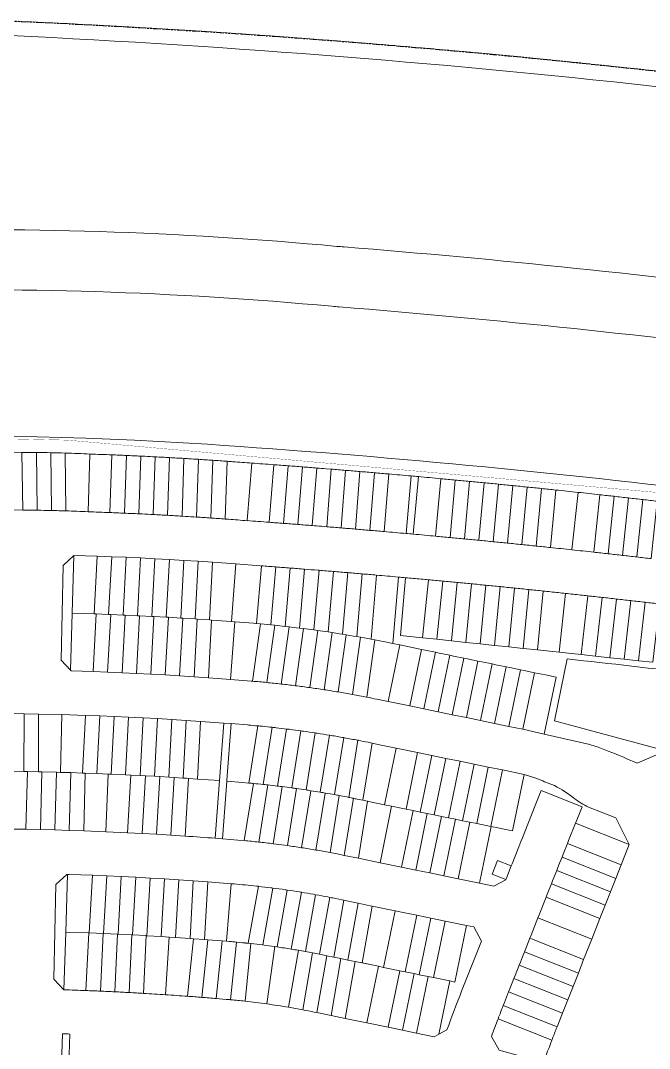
# Model space of a CAD drawing. Header units: centimetres. Extents: x -6122352 to 6876996, y -1694241 to 2592194.
# Drawn here: x -4411887 to -4150355, y 102503 to 529673 of the extents above; entities that cross this region are included whole.
import ezdxf

# ---------------------------------------------------------------- set-up
doc = ezdxf.new("R2010")
doc.units = ezdxf.units.CM
doc.header["$MEASUREMENT"] = 0
doc.linetypes.add('23585-XR-AR-DAMAC PLOT LIMITS$0$PHANTOM2', pattern=[1.25, 0.625, -0.125, 0.125, -0.125, 0.125, -0.125])
for name, color, linetype, lineweight, true_color in [('23585-XR-AR-DAMAC PLOT LIMITS$0$1-End units', 7, 'Continuous', 5, 0xf8991e), ('23585-XR-AR-DAMAC PLOT LIMITS$0$1-Open Space', 7, 'Continuous', 5, 0x90cf5a), ('23585-XR-AR-DAMAC PLOT LIMITS$0$1-Utility', 7, 'Continuous', 5, 0x8db1ff)]:
    doc.layers.add(name, color=color, linetype=linetype, lineweight=lineweight, true_color=true_color)
doc.layers.add('23585-XR-AR-DAMAC PLOT LIMITS$0$1-Mid units', color=41, linetype='Continuous', lineweight=5)
doc.layers.add('A-ANNO-TEXT', color=3, linetype='Continuous', lineweight=25)
doc.layers.add('23585-XR-AR-DAMAC PLOT LIMITS$0$D-Phase New', color=7, linetype='Continuous', true_color=0x000080)
doc.layers.add('23585-XR-AR-DAMAC PLOT LIMITS$0$PROJECT_LIMIT', color=1, linetype='Continuous')
doc.layers.add('@MI-REF LAYER', color=7, linetype='Continuous')

# ---------------------------------------------------------------- blocks, each defined once
blk = doc.blocks.new('23585-XR-AR-DAMAC PLOT LIMITS')
at = {"layer": '23585-XR-AR-DAMAC PLOT LIMITS$0$1-End units', "color": 251, "true_color": 0x636466}
for points in [[(496731.14, 2769724.53, 0.000584), (496724.27, 2769718.49), (496708.38, 2769736.48, -0.00058), (496715.26, 2769742.52)], [(496724.27, 2769718.49, 0.000571), (496717.56, 2769712.56), (496701.41, 2769730.32, -0.00059), (496708.38, 2769736.48)], [(496758.99, 2769691.9), (496752.13, 2769685.84), (496735.85, 2769704.3, -0.000403), (496740.57, 2769708.45, -0.000195), (496742.85, 2769710.46)], [(496752.13, 2769685.84), (496745.28, 2769679.79), (496728.84, 2769698.11, -0.000403), (496733.55, 2769702.27, -0.000197), (496735.85, 2769704.3)], [(496681.82, 2769680.52, 0.000596), (496674.91, 2769674.23), (496658.72, 2769691.95, -0.000596), (496665.67, 2769698.28)], [(496672.69, 2769672.21, 0.000583), (496665.95, 2769666.04), (496649.58, 2769683.59, -0.000595), (496656.5, 2769689.92)], [(496709.29, 2769648.02), (496702.4, 2769641.93), (496686.08, 2769659.65, -0.000414), (496690.85, 2769664, -0.000196), (496693.11, 2769666.06)], [(496702.65, 2769637.23), (496701.52, 2769636.41), (496701.19, 2769636.17, 0.003119), (496696.49, 2769632.73), (496695.23, 2769631.79), (496677.12, 2769651.45, -0.000587), (496683.86, 2769657.63)], [(496630.79, 2769633.37, 0.000584), (496624.13, 2769627.09), (496607.77, 2769644.63, -0.002416), (496614.42, 2769650.92)], [(496624.13, 2769627.09), (496624.14, 2769627.08, 0.001318), (496618.47, 2769621.76), (496617.46, 2769620.81), (496600.31, 2769637.62, -0.000388), (496602, 2769639.22, -0.001319), (496607.77, 2769644.63)], [(496719.19, 2769619.57), (496715.26, 2769616.73, 0.002437), (496711.77, 2769614.18), (496696.49, 2769632.73, -0.003119), (496701.19, 2769636.17), (496701.52, 2769636.41), (496702.65, 2769637.23), (496705.12, 2769639.02)], [(496583.1, 2769587.28, 0.000781), (496579.86, 2769584.01, 0.00077), (496576.68, 2769580.77), (496559.54, 2769597.56, -0.00077), (496562.77, 2769600.85, -0.000756), (496565.96, 2769604.08)], [(496576.68, 2769580.77, 0.003786), (496570.23, 2769574.26), (496552.3, 2769590.25, -0.004507), (496559.54, 2769597.56)], [(496868.89, 2769574.69), (496847.25, 2769564.18, 0.003569), (496850.77, 2769557.23), (496857.13, 2769555.72), (496873.37, 2769565.89, -0.004724)], [(496704.95, 2769553.89), (496703.09, 2769552.19), (496698.29, 2769547.73), (496698.24, 2769547.69), (496697.9, 2769548.05), (496681.83, 2769565.19), (496686.82, 2769569.83), (496687.17, 2769570.16, -0.002271), (496690.02, 2769572.76)], [(496721.37, 2769536.39), (496719.37, 2769534.56), (496714.65, 2769530.17), (496698.24, 2769547.69), (496698.29, 2769547.73), (496703.09, 2769552.19), (496704.95, 2769553.89), (496705.19, 2769554.11, -0.001065), (496706.45, 2769555.26)], [(496712.46, 2769528.12, 0.002323), (496703.39, 2769519.55), (496686.67, 2769536.76), (496689.39, 2769539.36), (496696.05, 2769545.64)], [(496753.96, 2769508.8), (496753.95, 2769508.78, 0.003666), (496750.3, 2769505.52, 0.002258), (496748.07, 2769503.49), (496747.16, 2769502.64), (496730.86, 2769520.25), (496731.79, 2769521.11, -0.00651), (496738.72, 2769527.35, -0.0006), (496739.37, 2769527.92)], [(496770.18, 2769522.2, 0.002264), (496767.8, 2769520.34), (496767.77, 2769520.31, 0.004491), (496763.09, 2769516.55), (496762.45, 2769516.03), (496777.73, 2769497.46, -0.00737), (496784.87, 2769503.19)], [(496762.45, 2769516.03, 0.003843), (496758.51, 2769512.73, 0.003687), (496754.78, 2769509.51), (496770.77, 2769491.53, -0.007371), (496777.73, 2769497.46)], [(496737.12, 2769493.25), (496736.1, 2769492.28), (496731.75, 2769488.15), (496729.83, 2769486.3), (496746.47, 2769468.98, -0.001874), (496753.11, 2769475.28)], [(496729.83, 2769486.3), (496727.43, 2769483.99), (496723.12, 2769479.81), (496722.97, 2769479.66), (496739.88, 2769462.62, -0.001874), (496746.47, 2769468.98)], [(496705.93, 2769462.76), (496699.24, 2769455.94), (496716.41, 2769439.21, -0.001875), (496722.83, 2769445.73)]]:
    blk.add_lwpolyline(points, format="xyb", close=True, dxfattribs=at)
for points in [[(496772.99, 2769658.25), (496765.48, 2769653.08), (496751.41, 2769672.52), (496755.23, 2769675.28), (496758.83, 2769677.88)], [(496834.65, 2769645.11), (496830.66, 2769653.34), (496809.05, 2769642.85), (496812.44, 2769635.83), (496813.04, 2769634.61)], [(496726.6, 2769624.94), (496719.19, 2769619.57), (496705.12, 2769639.02), (496708.93, 2769641.78), (496712.53, 2769644.38)], [(496793.71, 2769621.29), (496786.45, 2769616.04), (496786.3, 2769615.93), (496772.23, 2769635.37), (496779.64, 2769640.74)], [(496845.14, 2769623.52), (496823.51, 2769613.01), (496826.91, 2769606), (496827.5, 2769604.78), (496849.14, 2769615.29)], [(496651.66, 2769594.9), (496650.62, 2769593.93), (496634.21, 2769611.44), (496641.64, 2769618.36), (496642.03, 2769618.72), (496658.23, 2769601.11), (496658.28, 2769601.05), (496658.09, 2769600.88), (496657.33, 2769600.18)], [(496749.73, 2769589.46), (496735.66, 2769608.9), (496743.07, 2769614.27), (496757.14, 2769594.82), (496752.19, 2769591.24)], [(496800.52, 2769596.59), (496793.11, 2769591.23), (496779.04, 2769610.67), (496781.44, 2769612.41), (496786.3, 2769615.93), (496786.45, 2769616.04)], [(496849.14, 2769615.29), (496827.5, 2769604.78), (496830.91, 2769597.77), (496831.5, 2769596.55), (496853.14, 2769607.06)], [(496650.62, 2769593.93), (496644.58, 2769588.24), (496643.96, 2769587.65), (496627.15, 2769604.78), (496634.21, 2769611.44)], [(496735.66, 2769608.9), (496749.73, 2769589.46), (496744.76, 2769585.87), (496743.92, 2769585.26), (496742.28, 2769584.07), (496727.37, 2769602.9), (496729.92, 2769604.75)], [(496674.77, 2769583.61), (496674.38, 2769583.25), (496668.05, 2769577.37), (496651.66, 2769594.9), (496657.33, 2769600.18), (496658.09, 2769600.88), (496658.28, 2769601.05), (496659.48, 2769602.16)], [(496752.19, 2769591.24), (496757.14, 2769594.82), (496759.6, 2769596.6), (496773.67, 2769577.16), (496766.26, 2769571.8)], [(496651.66, 2769594.9), (496668.05, 2769577.37), (496661.39, 2769571.1), (496644.58, 2769588.24), (496650.62, 2769593.93)], [(496752.19, 2769591.24), (496766.26, 2769571.8), (496758.82, 2769566.42), (496743.92, 2769585.26), (496744.76, 2769585.87), (496749.73, 2769589.46)], [(496823.89, 2769561.29), (496822.09, 2769559.99), (496816.48, 2769555.93), (496802.41, 2769575.37), (496809.82, 2769580.74)], [(496609.71, 2769554.03), (496603.3, 2769547.49), (496586.1, 2769564.22), (496592.89, 2769571.16)], [(496799.35, 2769543.53), (496785.28, 2769562.97), (496788.61, 2769565.38), (496792.69, 2769568.34), (496806.76, 2769548.89), (496804.96, 2769547.59)], [(496696.05, 2769545.64), (496689.39, 2769539.36), (496672.56, 2769556.47), (496679.64, 2769563.15)], [(496785.28, 2769562.97), (496777.37, 2769557.25), (496791.93, 2769538.16), (496797.55, 2769542.23), (496799.35, 2769543.53)], [(496835.35, 2769541.66), (496822.09, 2769559.99), (496816.48, 2769555.93), (496814.68, 2769554.63), (496828.75, 2769535.18), (496834.83, 2769539.58)], [(496627.11, 2769537.5), (496620.71, 2769530.96), (496620.3, 2769530.95), (496603.3, 2769547.49), (496609.71, 2769554.03), (496610.31, 2769554.64)], [(496804.96, 2769547.59), (496799.35, 2769543.53), (496797.55, 2769542.23), (496811.62, 2769522.78), (496819.03, 2769528.15)], [(496797.55, 2769542.23), (496789.53, 2769536.42), (496804.2, 2769517.42), (496811.62, 2769522.78)], [(496655.17, 2769505.7), (496651.8, 2769502.26), (496648.78, 2769499.15), (496631.54, 2769515.84), (496638.34, 2769522.81)], [(496669.45, 2769520.04), (496686.18, 2769502.83), (496679.7, 2769496.37), (496662.7, 2769513.31), (496663.61, 2769514.23), (496667.86, 2769518.46)], [(496723.72, 2769513.59), (496730.86, 2769520.25), (496747.16, 2769502.64), (496745.88, 2769501.46), (496741.49, 2769497.36), (496740.46, 2769496.4)], [(496648.78, 2769499.15), (496647.62, 2769497.95), (496643.46, 2769493.63), (496642.44, 2769492.55), (496624.79, 2769508.83), (496631.54, 2769515.84)], [(496662.7, 2769513.31), (496679.7, 2769496.37), (496673.26, 2769489.87), (496656, 2769506.54), (496659.38, 2769509.97)], [(496639.32, 2769489.28), (496656.58, 2769472.61), (496650.31, 2769465.95), (496632.79, 2769482.35), (496634.18, 2769483.84), (496638.3, 2769488.2)], [(496706.08, 2769462.91), (496705.93, 2769462.76), (496699.24, 2769455.94), (496682.06, 2769472.69), (496682.49, 2769473.14), (496689.33, 2769480.1)]]:
    blk.add_lwpolyline(points, close=True, dxfattribs=at)
at = {"layer": '23585-XR-AR-DAMAC PLOT LIMITS$0$1-Mid units', "color": 251, "true_color": 0x636466}
for points in [[(496749.23, 2769740.3, 0.000383), (496744.7, 2769736.37), (496728.81, 2769754.36, -0.00038), (496733.34, 2769758.29)], [(496744.7, 2769736.37, 0.000383), (496740.17, 2769732.43), (496724.29, 2769750.42, -0.00038), (496728.81, 2769754.36)], [(496740.17, 2769732.43, 0.000383), (496735.65, 2769728.48), (496719.77, 2769746.48, -0.00038), (496724.29, 2769750.42)], [(496735.65, 2769728.48, 0.000383), (496731.14, 2769724.53), (496715.26, 2769742.52, -0.00038), (496719.77, 2769746.48)], [(496717.56, 2769712.56, 0.000383), (496713.07, 2769708.58), (496696.92, 2769726.34, -0.000381), (496701.41, 2769730.32)], [(496781.48, 2769711.75), (496776.98, 2769707.78), (496760.94, 2769726.23, -0.00019), (496763.18, 2769728.17, -0.000195), (496765.48, 2769730.16)], [(496713.07, 2769708.58, 0.000383), (496708.59, 2769704.59), (496692.44, 2769722.35, -0.000381), (496696.92, 2769726.34)], [(496776.98, 2769707.78), (496772.48, 2769703.81), (496756.41, 2769722.3, -0.00019), (496758.64, 2769724.24, -0.000195), (496760.94, 2769726.23)], [(496708.59, 2769704.59, 0.000383), (496704.11, 2769700.59), (496687.96, 2769718.35, -0.00038), (496692.44, 2769722.35)], [(496772.48, 2769703.81), (496767.99, 2769699.84), (496751.88, 2769718.36, -0.00019), (496754.11, 2769720.31, -0.000195), (496756.41, 2769722.3)], [(496704.11, 2769700.59, 0.000383), (496699.64, 2769696.59), (496683.49, 2769714.35, -0.00038), (496687.96, 2769718.35)], [(496767.99, 2769699.84), (496763.49, 2769695.87), (496747.36, 2769714.41, -0.00019), (496749.59, 2769716.36, -0.000195), (496751.88, 2769718.36)], [(496699.64, 2769696.59, 0.000383), (496695.17, 2769692.58), (496679.03, 2769710.34, -0.00038), (496683.49, 2769714.35)], [(496763.49, 2769695.87), (496758.99, 2769691.9), (496742.85, 2769710.46, -0.00019), (496745.08, 2769712.41, -0.000195), (496747.36, 2769714.41)], [(496695.17, 2769692.58, 0.000383), (496690.72, 2769688.57), (496674.57, 2769706.33, -0.00038), (496679.03, 2769710.34)], [(496690.72, 2769688.57, 0.000383), (496686.26, 2769684.55), (496670.12, 2769702.3, -0.00038), (496674.57, 2769706.33)], [(496686.26, 2769684.55, 0.000383), (496681.82, 2769680.52), (496665.67, 2769698.28, -0.00038), (496670.12, 2769702.3)], [(496745.28, 2769679.79), (496740.78, 2769675.82), (496724.36, 2769694.13, -0.000188), (496726.55, 2769696.08, -0.000196), (496728.84, 2769698.11)], [(496736.28, 2769671.85), (496731.78, 2769667.88), (496715.4, 2769686.14, -0.000188), (496717.59, 2769688.1, -0.000196), (496719.87, 2769690.14)], [(496740.78, 2769675.82), (496736.28, 2769671.85), (496719.87, 2769690.14, -0.000188), (496722.07, 2769692.09, -0.000196), (496724.36, 2769694.13)], [(496731.78, 2769667.88), (496727.29, 2769663.91), (496710.93, 2769682.14, -0.000188), (496713.12, 2769684.1, -0.000196), (496715.4, 2769686.14)], [(496665.95, 2769666.04, 0.000383), (496661.54, 2769661.98), (496645.16, 2769679.53, -0.00038), (496649.58, 2769683.59)], [(496727.29, 2769663.91), (496722.79, 2769659.93), (496706.47, 2769678.13, -0.000188), (496708.65, 2769680.09, -0.000196), (496710.93, 2769682.14)], [(496661.54, 2769661.98, 0.000383), (496657.12, 2769657.91), (496640.75, 2769675.46, -0.00038), (496645.16, 2769679.53)], [(496722.79, 2769659.93), (496718.29, 2769655.96), (496702.01, 2769674.11, -0.000188), (496704.19, 2769676.08, -0.000196), (496706.47, 2769678.13)], [(496657.12, 2769657.91, 0.000383), (496652.72, 2769653.84), (496636.35, 2769671.39, -0.00038), (496640.75, 2769675.46)], [(496718.29, 2769655.96), (496713.79, 2769651.99), (496697.56, 2769670.09, -0.000188), (496699.74, 2769672.06, -0.000196), (496702.01, 2769674.11)], [(496652.72, 2769653.84, 0.000383), (496648.32, 2769649.76), (496631.95, 2769667.31, -0.00038), (496636.35, 2769671.39)], [(496713.79, 2769651.99), (496709.29, 2769648.02), (496693.11, 2769666.06, -0.000188), (496695.29, 2769668.03, -0.000196), (496697.56, 2769670.09)], [(496648.32, 2769649.76), (496646.74, 2769648.29, 0.000245), (496643.93, 2769645.67), (496627.56, 2769663.22, -0.000246), (496630.4, 2769665.86), (496631.95, 2769667.31)], [(496643.93, 2769645.67, 0.000383), (496639.54, 2769641.58), (496623.17, 2769659.13, -0.00038), (496627.56, 2769663.22)], [(496639.54, 2769641.58, 0.000383), (496635.16, 2769637.48), (496618.79, 2769655.03, -0.00038), (496623.17, 2769659.13)], [(496635.16, 2769637.48, 0.000383), (496630.79, 2769633.37), (496614.42, 2769650.92, -0.00038), (496618.79, 2769655.03)], [(496690.43, 2769628.14), (496689.37, 2769627.33), (496686.94, 2769625.44), (496685.68, 2769624.44), (496668.31, 2769643.33, -0.000385), (496672.72, 2769647.4)], [(496695.23, 2769631.79), (496694.15, 2769630.98), (496691.69, 2769629.12), (496690.43, 2769628.14), (496672.72, 2769647.4, -0.000383), (496677.12, 2769651.45)], [(496685.68, 2769624.44), (496684.65, 2769623.63), (496682.24, 2769621.71), (496680.98, 2769620.69), (496663.91, 2769639.26, -0.000385), (496668.31, 2769643.33)], [(496680.98, 2769620.69), (496679.97, 2769619.87), (496677.59, 2769617.92), (496676.34, 2769616.88), (496659.51, 2769635.17, -0.000385), (496663.91, 2769639.26)], [(496617.46, 2769620.81, 0.001018), (496613.11, 2769616.68), (496595.96, 2769633.49, -0.001001), (496600.31, 2769637.62)], [(496676.34, 2769616.88), (496675.35, 2769616.05), (496672.99, 2769614.07), (496671.74, 2769613.01), (496655.12, 2769631.08, -0.000358), (496659.2, 2769634.89), (496659.51, 2769635.17)], [(496613.11, 2769616.68, 0.001017), (496608.77, 2769612.53), (496591.62, 2769629.34, -0.001001), (496595.96, 2769633.49)], [(496671.74, 2769613.01), (496670.77, 2769612.17), (496668.44, 2769610.16), (496667.2, 2769609.08), (496650.73, 2769626.99, -0.000385), (496655.12, 2769631.08)], [(496711.77, 2769614.18, 0.003391), (496706.97, 2769610.58), (496691.69, 2769629.12), (496694.15, 2769630.98), (496695.23, 2769631.79), (496696.49, 2769632.73)], [(496608.77, 2769612.53, 0.000782), (496605.45, 2769609.33), (496604.45, 2769608.37), (496587.3, 2769625.17, -0.000341), (496588.77, 2769626.59, -0.00066), (496591.62, 2769629.34)], [(496667.2, 2769609.08), (496666.24, 2769608.23), (496663.94, 2769606.19), (496662.72, 2769605.09), (496646.35, 2769622.88, -0.000385), (496650.73, 2769626.99)], [(496706.97, 2769610.58, 0.003389), (496702.21, 2769606.92), (496686.94, 2769625.44), (496689.37, 2769627.33), (496690.43, 2769628.14), (496691.69, 2769629.12)], [(496604.45, 2769608.37, 0.001017), (496600.14, 2769604.18), (496583, 2769620.98, -0.001001), (496587.3, 2769625.17)], [(496662.72, 2769605.09), (496661.76, 2769604.23), (496659.48, 2769602.16), (496658.28, 2769601.05), (496658.23, 2769601.11), (496642.03, 2769618.72), (496641.98, 2769618.78, -0.000385), (496646.35, 2769622.88)], [(496697.51, 2769603.19, 0.003386), (496692.86, 2769599.4), (496677.59, 2769617.92), (496679.97, 2769619.87), (496680.98, 2769620.69), (496682.24, 2769621.71)], [(496702.21, 2769606.92, 0.003386), (496697.51, 2769603.19), (496682.24, 2769621.71), (496684.65, 2769623.63), (496685.68, 2769624.44), (496686.94, 2769625.44)], [(496600.14, 2769604.18, 0.001017), (496595.86, 2769599.98), (496578.71, 2769616.78, -0.001001), (496583, 2769620.98)], [(496692.86, 2769599.4, 0.003387), (496688.26, 2769595.55), (496672.99, 2769614.07), (496675.35, 2769616.05), (496676.34, 2769616.88), (496677.59, 2769617.92)], [(496595.86, 2769599.98, 0.000781), (496592.58, 2769596.75), (496591.59, 2769595.77), (496574.44, 2769612.56, -0.000293), (496575.69, 2769613.8, -0.000708), (496578.71, 2769616.78)], [(496688.26, 2769595.55, 0.003388), (496683.71, 2769591.63), (496668.44, 2769610.16), (496670.77, 2769612.17), (496671.74, 2769613.01), (496672.99, 2769614.07)], [(496591.59, 2769595.77, 0.001017), (496587.34, 2769591.53), (496570.19, 2769608.33, -0.001001), (496574.44, 2769612.56)], [(496683.71, 2769591.63, 0.003389), (496679.21, 2769587.65), (496663.94, 2769606.19), (496666.24, 2769608.23), (496667.2, 2769609.08), (496668.44, 2769610.16)], [(496587.34, 2769591.53, 0.001017), (496583.1, 2769587.28), (496565.96, 2769604.08, -0.001001), (496570.19, 2769608.33)], [(496679.21, 2769587.65, 0.003391), (496674.77, 2769583.61), (496659.48, 2769602.16), (496661.76, 2769604.23), (496662.72, 2769605.09), (496663.94, 2769606.19)], [(496742.28, 2769584.07), (496740.3, 2769582.64, 0.000957), (496739.06, 2769581.74, 0.001266), (496737.42, 2769580.54), (496722.52, 2769599.37), (496722.65, 2769599.46, -0.002438), (496725.99, 2769601.91), (496727.37, 2769602.9)], [(496737.42, 2769580.54, 0.002089), (496734.73, 2769578.54), (496734.23, 2769578.16, 0.001266), (496732.61, 2769576.94), (496717.72, 2769595.76), (496718.04, 2769596.01, -0.003296), (496722.52, 2769599.37)], [(496727.86, 2769573.28, 0.00248), (496724.75, 2769570.81, 0.001265), (496723.17, 2769569.54), (496708.27, 2769588.36, -0.000528), (496708.97, 2769588.92, -0.003004), (496712.97, 2769592.1)], [(496732.61, 2769576.94, 0.002329), (496729.65, 2769574.67), (496729.46, 2769574.52, 0.001265), (496727.86, 2769573.28), (496712.97, 2769592.1), (496713.48, 2769592.5, -0.003151), (496717.72, 2769595.76)], [(496570.23, 2769574.26, 0.002481), (496566.05, 2769569.94), (496548.13, 2769585.93, -0.002386), (496552.3, 2769590.25)], [(496723.17, 2769569.54, 0.00248), (496720.09, 2769567.03), (496719.68, 2769566.7, 0.000938), (496718.53, 2769565.74), (496703.63, 2769584.56, -0.000674), (496704.51, 2769585.29, -0.002858), (496708.27, 2769588.36)], [(496566.05, 2769569.94, 0.00248), (496561.92, 2769565.59), (496544.01, 2769581.57, -0.002385), (496548.13, 2769585.93)], [(496718.53, 2769565.74, 0.00248), (496715.49, 2769563.18, 0.000564), (496714.8, 2769562.59, 0.000702), (496713.94, 2769561.86), (496699.04, 2769580.69, -0.000822), (496700.1, 2769581.6, -0.002713), (496703.63, 2769584.56)], [(496758.82, 2769566.42), (496753.96, 2769562.9), (496739.06, 2769581.74, -0.000957), (496740.3, 2769582.64), (496742.28, 2769584.07), (496743.92, 2769585.26)], [(496561.92, 2769565.59, 0.001621), (496559.25, 2769562.72), (496557.83, 2769561.2), (496539.91, 2769577.18), (496541.67, 2769579.06, -0.001362), (496544.01, 2769581.57)], [(496713.94, 2769561.86, 0.002481), (496710.94, 2769559.25, 0.000801), (496709.98, 2769558.41), (496709.42, 2769557.91), (496694.5, 2769576.76, -0.000971), (496695.74, 2769577.84, -0.002566), (496699.04, 2769580.69)], [(496753.96, 2769562.9, 0.003986), (496749.13, 2769559.34), (496734.23, 2769578.16), (496734.73, 2769578.54, -0.002089), (496737.42, 2769580.54, -0.001266), (496739.06, 2769581.74)], [(496868.89, 2769574.69, -0.002434), (496866.64, 2769579.25), (496866.24, 2769580.07), (496844.61, 2769569.57), (496845.02, 2769568.71, 0.001692), (496846.65, 2769565.4, 0.000622), (496847.25, 2769564.18)], [(496709.42, 2769557.91, 0.002484), (496706.45, 2769555.26, 0.001065), (496705.19, 2769554.11), (496704.95, 2769553.89), (496690.02, 2769572.76, -0.001121), (496691.43, 2769574.03, -0.002418), (496694.5, 2769576.76)], [(496749.13, 2769559.34, 0.003984), (496744.35, 2769555.7), (496729.46, 2769574.52), (496729.65, 2769574.67, -0.002329), (496732.61, 2769576.94, -0.001266), (496734.23, 2769578.16)], [(496739.64, 2769551.99, 0.003984), (496734.98, 2769548.2), (496720.09, 2769567.03, -0.00248), (496723.17, 2769569.54, -0.001265), (496724.75, 2769570.81)], [(496744.35, 2769555.7, 0.003984), (496739.64, 2769551.99), (496724.75, 2769570.81, -0.00248), (496727.86, 2769573.28, -0.001265), (496729.46, 2769574.52)], [(496720.09, 2769567.03), (496718.53, 2769565.74, 0.00248), (496715.49, 2769563.18), (496730.39, 2769544.34), (496734.98, 2769548.2)], [(496730.39, 2769544.34, 0.003986), (496725.85, 2769540.4), (496710.94, 2769559.25, -0.002481), (496713.94, 2769561.86, -0.000702), (496714.8, 2769562.59, -0.000564), (496715.49, 2769563.18)], [(496725.85, 2769540.4, 0.003991), (496721.37, 2769536.39), (496706.45, 2769555.26, -0.002484), (496709.42, 2769557.91), (496709.98, 2769558.41, -0.000801), (496710.94, 2769559.25)], [(496782.21, 2769531.13), (496782.19, 2769531.11), (496779.8, 2769529.38), (496778.93, 2769528.75), (496777.35, 2769527.6), (496762.79, 2769546.69, -0.001784), (496764.85, 2769548.19), (496766.95, 2769549.71), (496767.64, 2769550.21)], [(496777.35, 2769527.6), (496777.32, 2769527.58, 0.0022), (496774.96, 2769525.83, 0.002264), (496772.54, 2769524.01), (496757.98, 2769543.09, -0.003581), (496762.09, 2769546.17, -0.000605), (496762.79, 2769546.69)], [(496772.54, 2769524.01), (496772.51, 2769523.99, 0.002195), (496770.18, 2769522.2, 0.002264), (496767.8, 2769520.34), (496753.24, 2769539.42, -0.003577), (496757.29, 2769542.56, -0.000609), (496757.98, 2769543.09)], [(496767.8, 2769520.34), (496767.77, 2769520.31, 0.004459), (496763.12, 2769516.58), (496748.55, 2769535.67, -0.003578), (496752.55, 2769538.88, -0.00061), (496753.24, 2769539.42)], [(496763.12, 2769516.58), (496763.09, 2769516.55), (496762.45, 2769516.03, 0.003843), (496758.51, 2769512.73), (496743.93, 2769531.83, -0.003582), (496747.88, 2769535.11, -0.000609), (496748.55, 2769535.67)], [(496758.51, 2769512.73), (496758.48, 2769512.71, 0.003662), (496754.78, 2769509.51), (496753.96, 2769508.8), (496739.37, 2769527.92, -0.003588), (496743.27, 2769531.27, -0.000606), (496743.93, 2769531.83)], [(496779.8, 2769529.38), (496778.93, 2769528.75), (496777.32, 2769527.58, 0.002199), (496774.96, 2769525.83), (496789.64, 2769506.83, -0.003933), (496793.57, 2769509.72), (496794.48, 2769510.38)], [(496774.96, 2769525.83, 0.002264), (496772.54, 2769524.01, 0.002224), (496770.18, 2769522.2), (496784.87, 2769503.19, -0.004834), (496789.64, 2769506.83)], [(496754.78, 2769509.51), (496754.02, 2769508.85, 0.003738), (496750.3, 2769505.52), (496766.3, 2769487.53, -0.004834), (496770.77, 2769491.53)], [(496750.3, 2769505.52, 0.002258), (496748.07, 2769503.49), (496747.16, 2769502.64), (496745.88, 2769501.46), (496761.88, 2769483.47, -0.001123), (496765.92, 2769487.18, -0.000417), (496766.3, 2769487.53)], [(496745.88, 2769501.46), (496741.49, 2769497.36), (496757.48, 2769479.38, -0.001229), (496761.88, 2769483.47)], [(496741.49, 2769497.36), (496740.46, 2769496.4), (496737.12, 2769493.25), (496753.11, 2769475.28, -0.001229), (496757.48, 2769479.38)], [(496722.97, 2769479.66), (496718.83, 2769475.61), (496718.68, 2769475.47), (496735.59, 2769458.43, -0.001229), (496739.88, 2769462.62)], [(496718.68, 2769475.47), (496714.56, 2769471.4), (496714.41, 2769471.25), (496731.31, 2769454.22, -0.001229), (496735.59, 2769458.43)], [(496714.41, 2769471.25), (496710.31, 2769467.16), (496710.16, 2769467.01), (496727.06, 2769449.99, -0.001229), (496731.31, 2769454.22)], [(496710.16, 2769467.01), (496706.08, 2769462.91), (496705.93, 2769462.76), (496722.83, 2769445.73, -0.001229), (496727.06, 2769449.99)]]:
    blk.add_lwpolyline(points, format="xyb", close=True, dxfattribs=at)
for points in [[(496741.69, 2769665.49), (496742.96, 2769666.4), (496746.55, 2769669), (496760.62, 2769649.56), (496755.76, 2769646.04)], [(496746.55, 2769669), (496747.82, 2769669.92), (496751.41, 2769672.52), (496765.48, 2769653.08), (496760.62, 2769649.56)], [(496736.83, 2769661.97), (496738.1, 2769662.88), (496741.69, 2769665.49), (496755.76, 2769646.04), (496750.9, 2769642.53)], [(496731.97, 2769658.45), (496733.24, 2769659.37), (496736.83, 2769661.97), (496750.9, 2769642.53), (496746.04, 2769639.01)], [(496727.11, 2769654.93), (496728.38, 2769655.85), (496731.97, 2769658.45), (496746.04, 2769639.01), (496741.18, 2769635.49)], [(496722.25, 2769651.42), (496723.52, 2769652.33), (496727.11, 2769654.93), (496741.18, 2769635.49), (496736.32, 2769631.97)], [(496712.53, 2769644.38), (496713.79, 2769645.3), (496717.39, 2769647.9), (496731.46, 2769628.46), (496726.6, 2769624.94)], [(496717.39, 2769647.9), (496718.65, 2769648.81), (496722.25, 2769651.42), (496736.32, 2769631.97), (496731.46, 2769628.46)], [(496837.27, 2769639.71), (496834.65, 2769645.11), (496813.04, 2769634.61), (496815.06, 2769630.43), (496815.65, 2769629.21)], [(496839.9, 2769634.31), (496837.27, 2769639.71), (496815.65, 2769629.21), (496816.84, 2769626.73), (496817.67, 2769625.03), (496818.26, 2769623.81)], [(496781.44, 2769612.41), (496767.37, 2769631.85), (496772.23, 2769635.37), (496786.3, 2769615.93)], [(496776.58, 2769608.89), (496762.51, 2769628.34), (496767.37, 2769631.85), (496781.44, 2769612.41), (496779.04, 2769610.67)], [(496839.9, 2769634.31), (496818.26, 2769623.81), (496820.29, 2769619.63), (496820.89, 2769618.41), (496842.52, 2769628.92)], [(496771.72, 2769605.38), (496757.65, 2769624.82), (496762.51, 2769628.34), (496776.58, 2769608.89), (496774.18, 2769607.16)], [(496845.14, 2769623.52), (496842.52, 2769628.92), (496820.89, 2769618.41), (496822.91, 2769614.23), (496823.51, 2769613.01)], [(496766.86, 2769601.86), (496752.79, 2769621.3), (496757.65, 2769624.82), (496771.72, 2769605.38), (496769.32, 2769603.64)], [(496757.14, 2769594.82), (496743.07, 2769614.27), (496747.93, 2769617.78), (496762, 2769598.34), (496759.6, 2769596.6)], [(496762, 2769598.34), (496747.93, 2769617.78), (496752.79, 2769621.3), (496766.86, 2769601.86), (496764.46, 2769600.12)], [(496774.18, 2769607.16), (496776.58, 2769608.89), (496779.04, 2769610.67), (496793.11, 2769591.23), (496788.25, 2769587.71)], [(496643.96, 2769587.65), (496640.24, 2769584.1), (496639.62, 2769583.51), (496622.81, 2769600.64), (496627.15, 2769604.78)], [(496769.32, 2769603.64), (496771.72, 2769605.38), (496774.18, 2769607.16), (496788.25, 2769587.71), (496783.39, 2769584.2)], [(496853.14, 2769607.06), (496831.5, 2769596.55), (496833.53, 2769592.38), (496834.12, 2769591.15), (496855.76, 2769601.66)], [(496639.62, 2769583.51), (496635.91, 2769579.95), (496635.29, 2769579.35), (496618.48, 2769596.48), (496622.81, 2769600.64)], [(496764.46, 2769600.12), (496766.86, 2769601.86), (496769.32, 2769603.64), (496783.39, 2769584.2), (496778.53, 2769580.68)], [(496858.38, 2769596.27), (496855.76, 2769601.66), (496834.12, 2769591.15), (496835.14, 2769589.06), (496836.15, 2769586.98), (496836.75, 2769585.76)], [(496635.29, 2769579.35), (496631.6, 2769575.77), (496630.99, 2769575.18), (496614.17, 2769592.3), (496618.48, 2769596.48)], [(496759.6, 2769596.6), (496762, 2769598.34), (496764.46, 2769600.12), (496778.53, 2769580.68), (496773.67, 2769577.16)], [(496858.38, 2769596.27), (496836.75, 2769585.76), (496838.77, 2769581.58), (496839.37, 2769580.36), (496861, 2769590.87)], [(496630.99, 2769575.18), (496627.31, 2769571.58), (496626.69, 2769570.98), (496609.88, 2769588.11), (496614.17, 2769592.3)], [(496626.69, 2769570.98), (496623.03, 2769567.37), (496622.42, 2769566.77), (496605.61, 2769583.9), (496609.88, 2769588.11)], [(496644.58, 2769588.24), (496661.39, 2769571.1), (496657.04, 2769566.96), (496640.24, 2769584.1), (496643.96, 2769587.65)], [(496861, 2769590.87), (496839.37, 2769580.36), (496841.4, 2769576.18), (496841.99, 2769574.96), (496863.62, 2769585.47)], [(496622.42, 2769566.77), (496618.77, 2769563.14), (496618.17, 2769562.54), (496601.35, 2769579.67), (496605.61, 2769583.9)], [(496640.24, 2769584.1), (496657.04, 2769566.96), (496652.71, 2769562.81), (496635.91, 2769579.95), (496639.62, 2769583.51)], [(496863.62, 2769585.47), (496841.99, 2769574.96), (496844.02, 2769570.79), (496844.61, 2769569.57), (496866.24, 2769580.07)], [(496618.17, 2769562.54), (496614.53, 2769558.9), (496613.93, 2769558.29), (496597.11, 2769575.42), (496601.35, 2769579.67)], [(496635.91, 2769579.95), (496652.71, 2769562.81), (496648.4, 2769558.64), (496631.6, 2769575.77), (496635.29, 2769579.35)], [(496539.91, 2769577.18), (496557.83, 2769561.2), (496553.73, 2769556.81), (496535.82, 2769572.79)], [(496613.93, 2769558.29), (496610.31, 2769554.64), (496609.71, 2769554.03), (496592.89, 2769571.16), (496597.11, 2769575.42)], [(496631.6, 2769575.77), (496648.4, 2769558.64), (496644.11, 2769554.44), (496627.31, 2769571.58), (496630.99, 2769575.18)], [(496811.62, 2769552.41), (496797.55, 2769571.85), (496802.41, 2769575.37), (496816.48, 2769555.93), (496814.68, 2769554.63)], [(496627.31, 2769571.58), (496644.11, 2769554.44), (496639.83, 2769550.23), (496623.03, 2769567.37), (496626.69, 2769570.98)], [(496806.76, 2769548.89), (496792.69, 2769568.34), (496797.55, 2769571.85), (496811.62, 2769552.41), (496809.82, 2769551.11)], [(496623.03, 2769567.37), (496639.83, 2769550.23), (496635.57, 2769546.01), (496618.77, 2769563.14), (496622.42, 2769566.77)], [(496618.77, 2769563.14), (496635.57, 2769546.01), (496631.33, 2769541.76), (496614.53, 2769558.9), (496618.17, 2769562.54)], [(496614.53, 2769558.9), (496631.33, 2769541.76), (496627.11, 2769537.5), (496610.31, 2769554.64), (496613.93, 2769558.29)], [(496689.39, 2769539.36), (496686.67, 2769536.76), (496685.98, 2769536.11), (496685.05, 2769535.22), (496668.22, 2769552.33), (496672.56, 2769556.47)], [(496787.07, 2769534.65), (496787.06, 2769534.64), (496784.66, 2769532.9), (496782.21, 2769531.13), (496767.64, 2769550.21), (496771.82, 2769553.23), (496772.51, 2769553.73)], [(496777.37, 2769557.25), (496776.69, 2769556.76), (496772.51, 2769553.73), (496787.07, 2769534.65), (496789.53, 2769536.42), (496791.93, 2769538.16)], [(496814.68, 2769554.63), (496811.62, 2769552.41), (496809.82, 2769551.11), (496823.89, 2769531.66), (496828.75, 2769535.18)], [(496685.05, 2769535.22), (496682.34, 2769532.61), (496680.72, 2769531.06), (496663.89, 2769548.17), (496668.22, 2769552.33)], [(496809.82, 2769551.11), (496806.76, 2769548.89), (496804.96, 2769547.59), (496819.03, 2769528.15), (496823.89, 2769531.66)], [(496680.72, 2769531.06), (496678.02, 2769528.44), (496676.42, 2769526.88), (496659.59, 2769543.99), (496663.89, 2769548.17)], [(496676.42, 2769526.88), (496673.73, 2769524.25), (496672.13, 2769522.68), (496655.3, 2769539.79), (496659.59, 2769543.99)], [(496672.13, 2769522.68), (496669.45, 2769520.04), (496667.86, 2769518.46), (496651.03, 2769535.57), (496655.3, 2769539.79)], [(496686.67, 2769536.76), (496703.39, 2769519.55), (496699.06, 2769515.4), (496682.34, 2769532.61), (496685.05, 2769535.22), (496685.98, 2769536.11)], [(496789.53, 2769536.42), (496787.07, 2769534.65), (496787.06, 2769534.64), (496784.66, 2769532.9), (496799.34, 2769513.9), (496804.2, 2769517.42)], [(496667.86, 2769518.46), (496663.61, 2769514.23), (496646.78, 2769531.34), (496651.03, 2769535.57)], [(496682.34, 2769532.61), (496699.06, 2769515.4), (496694.75, 2769511.23), (496678.02, 2769528.44), (496680.72, 2769531.06)], [(496784.66, 2769532.9), (496782.21, 2769531.13), (496782.19, 2769531.11), (496779.8, 2769529.38), (496794.48, 2769510.38), (496799.34, 2769513.9)], [(496663.61, 2769514.23), (496662.7, 2769513.31), (496659.38, 2769509.97), (496642.55, 2769527.08), (496646.78, 2769531.34)], [(496678.02, 2769528.44), (496694.75, 2769511.23), (496690.46, 2769507.04), (496673.73, 2769524.25), (496676.42, 2769526.88)], [(496659.38, 2769509.97), (496656, 2769506.54), (496655.17, 2769505.7), (496638.34, 2769522.81), (496642.55, 2769527.08)], [(496673.73, 2769524.25), (496690.46, 2769507.04), (496686.18, 2769502.83), (496669.45, 2769520.04), (496672.13, 2769522.68)], [(496719.35, 2769509.48), (496723.72, 2769513.59), (496740.46, 2769496.4), (496737.12, 2769493.25), (496736.1, 2769492.28)], [(496642.44, 2769492.55), (496639.32, 2769489.28), (496638.3, 2769488.2), (496620.66, 2769504.48), (496624.79, 2769508.83)], [(496656, 2769506.54), (496673.26, 2769489.87), (496669.06, 2769485.58), (496651.8, 2769502.26), (496655.17, 2769505.7)], [(496736.1, 2769492.28), (496731.75, 2769488.15), (496715.01, 2769505.34), (496719.35, 2769509.48)], [(496638.3, 2769488.2), (496634.18, 2769483.84), (496616.54, 2769500.11), (496620.66, 2769504.48)], [(496651.8, 2769502.26), (496669.06, 2769485.58), (496664.88, 2769481.27), (496647.62, 2769497.95), (496648.78, 2769499.15)], [(496731.75, 2769488.15), (496729.83, 2769486.3), (496727.43, 2769483.99), (496710.68, 2769501.18), (496715.01, 2769505.34)], [(496647.62, 2769497.95), (496664.88, 2769481.27), (496660.72, 2769476.95), (496643.46, 2769493.63)], [(496727.43, 2769483.99), (496723.12, 2769479.81), (496706.37, 2769497), (496710.68, 2769501.18)], [(496643.46, 2769493.63), (496660.72, 2769476.95), (496656.58, 2769472.61), (496639.32, 2769489.28), (496642.44, 2769492.55)], [(496723.12, 2769479.81), (496722.97, 2769479.66), (496718.83, 2769475.61), (496702.08, 2769492.81), (496706.37, 2769497)], [(496718.83, 2769475.61), (496718.68, 2769475.47), (496714.56, 2769471.4), (496697.81, 2769488.59), (496702.08, 2769492.81)], [(496714.56, 2769471.4), (496714.41, 2769471.25), (496710.31, 2769467.16), (496693.56, 2769484.36), (496697.81, 2769488.59)], [(496710.31, 2769467.16), (496710.16, 2769467.01), (496706.08, 2769462.91), (496689.33, 2769480.1), (496693.56, 2769484.36)]]:
    blk.add_lwpolyline(points, close=True, dxfattribs=at)
at = {"layer": '23585-XR-AR-DAMAC PLOT LIMITS$0$1-Open Space', "color": 251, "true_color": 0x636466}
for points in [[(496678.15, 2769936.23, 0.031944), (496276.42, 2769553.25, 0.003095)], [(496733.34, 2769758.29, 0.00038), (496728.81, 2769754.36, 0.00038), (496724.29, 2769750.42, 0.00038), (496719.77, 2769746.48, 0.00038), (496715.26, 2769742.52, 0.00058), (496708.38, 2769736.48, 0.00059), (496701.41, 2769730.32, 0.000381), (496696.92, 2769726.34, 0.000381), (496692.44, 2769722.35, 0.00038), (496687.96, 2769718.35, 0.00038), (496683.49, 2769714.35, 0.00038), (496679.03, 2769710.34, 0.00038), (496674.57, 2769706.33, 0.00038), (496670.12, 2769702.3, 0.00038), (496665.67, 2769698.28, 0.000596), (496658.72, 2769691.95, 0.00019), (496656.5, 2769689.92, 0.000595), (496649.58, 2769683.59, 0.00038), (496645.16, 2769679.53, 0.00038), (496640.75, 2769675.46, 0.00038), (496636.35, 2769671.39, 0.00038), (496631.95, 2769667.31), (496630.4, 2769665.86, 0.000246), (496627.56, 2769663.22, 0.00038), (496623.17, 2769659.13, 0.00038), (496618.79, 2769655.03, 0.00038), (496614.42, 2769650.92, 0.002416), (496607.77, 2769644.63, 0.001319), (496602, 2769639.22, 0.000388), (496600.31, 2769637.62, 0.001001), (496595.96, 2769633.49, 0.001001), (496591.62, 2769629.34, 0.00066), (496588.77, 2769626.59, 0.000341), (496587.3, 2769625.17, 0.001001), (496583, 2769620.98, 0.001001), (496578.71, 2769616.78, 0.000708), (496575.69, 2769613.8, 0.000293), (496574.44, 2769612.56, 0.001001), (496570.19, 2769608.33, 0.001001), (496565.96, 2769604.08, 0.000756), (496562.77, 2769600.85, 0.00077), (496559.54, 2769597.56, 0.004507), (496552.3, 2769590.25, 0.002386), (496548.13, 2769585.93, 0.002385), (496544.01, 2769581.57, 0.001362), (496541.67, 2769579.06), (496539.91, 2769577.18), (496535.82, 2769572.79)], [(496381.23, 2769389.29, -0.053818), (496589.57, 2769636.34, -0.013802), (496751.25, 2769782.5)], [(496781.48, 2769711.75), (496776.98, 2769707.78), (496772.48, 2769703.81), (496767.99, 2769699.84), (496763.49, 2769695.87), (496758.99, 2769691.9), (496752.13, 2769685.84), (496745.28, 2769679.79), (496740.78, 2769675.82), (496736.28, 2769671.85), (496731.78, 2769667.88), (496727.29, 2769663.91), (496722.79, 2769659.93), (496718.29, 2769655.96), (496713.79, 2769651.99), (496709.29, 2769648.02), (496702.4, 2769641.93), (496686.08, 2769659.65, 0.000192), (496683.86, 2769657.63), (496702.65, 2769637.23), (496705.12, 2769639.02), (496708.93, 2769641.78), (496712.53, 2769644.38), (496713.79, 2769645.3), (496717.39, 2769647.9), (496718.65, 2769648.81), (496722.25, 2769651.42), (496723.52, 2769652.33), (496727.11, 2769654.93), (496728.38, 2769655.85), (496731.97, 2769658.45), (496733.24, 2769659.37), (496736.83, 2769661.97), (496738.1, 2769662.88), (496741.69, 2769665.49), (496742.96, 2769666.4), (496746.55, 2769669), (496747.82, 2769669.92), (496751.41, 2769672.52), (496755.23, 2769675.28), (496758.83, 2769677.88), (496772.99, 2769658.25), (496789.04, 2769669.32, -0.035061), (496791.45, 2769670.75), (496796.08, 2769673.06, -0.015469), (496808, 2769678.56), (496812.26, 2769690.87), (496771.75, 2769665.1), (496756.38, 2769686.41, -0.0035), (496797.33, 2769721.94)]]:
    blk.add_lwpolyline(points, format="xyb", dxfattribs=at)
blk.add_lwpolyline([(496403.19, 2769693.48), (496414.71, 2769704.96), (496426.28, 2769716.39), (496437.91, 2769727.76), (496449.57, 2769739.1), (496461.27, 2769750.4), (496473.03, 2769761.64), (496484.84, 2769772.84), (496496.67, 2769784), (496508.57, 2769795.1), (496520.51, 2769806.16), (496532.48, 2769817.19), (496544.51, 2769828.15), (496556.58, 2769839.07), (496568.68, 2769849.96), (496580.84, 2769860.77), (496593.04, 2769871.55), (496605.27, 2769882.3)], dxfattribs=at)
for points in [[(496731.41, 2769845.43, 0.012237), (496584.49, 2769715.34, 0.000192), (496582.23, 2769713.24, 0.030639), (496444.98, 2769572.5, 0.030044), (496328.08, 2769419.22), (496320.43, 2769426.27), (496309.49, 2769436.37, -0.029687), (496427.05, 2769589.99, -0.030359), (496565.21, 2769731.55, -0.000191), (496567.46, 2769733.65, -0.012006), (496712.45, 2769862.14, -0.000209), (496715.03, 2769864.32, -0.044698), (496717.63, 2769861.75)], [(496674.91, 2769674.23, 0.000191), (496672.69, 2769672.21), (496656.5, 2769689.92, -0.00019), (496658.72, 2769691.95)], [(496791.68, 2769646.97), (496787.67, 2769645.03), (496786.96, 2769644.69), (496786.96, 2769644.69), (496783.66, 2769643.09), (496779.64, 2769640.74), (496793.71, 2769621.29), (496786.45, 2769616.04), (496800.52, 2769596.59), (496805.42, 2769600.14), (496806.78, 2769605.56), (496806.75, 2769605.62), (496801.22, 2769602.93), (496798.56, 2769608.42), (496804.09, 2769611.1), (496803.83, 2769611.63), (496803.65, 2769612), (496800.38, 2769618.75), (496799.29, 2769621), (496798.58, 2769622.46), (496795.97, 2769627.87), (496791.99, 2769636.1), (496789.39, 2769641.47), (496805.85, 2769649.47), (496808.46, 2769644.07), (496809.05, 2769642.85), (496830.66, 2769653.34), (496818.69, 2769656.69), (496807.76, 2769651.39, -0.062488), (496801, 2769649.36, 0.054397)], [(496836.29, 2769545.4), (496835.35, 2769541.66), (496822.09, 2769559.99), (496823.89, 2769561.29), (496809.82, 2769580.74), (496812.3, 2769582.53), (496818.76, 2769580.9), (496828.56, 2769560.73, 0.007608)], [(496731.63, 2769428.59, 0.000624), (496729.53, 2769426.45), (496747.43, 2769408.92, -0.000637), (496749.53, 2769411.07)]]:
    blk.add_lwpolyline(points, format="xyb", close=True, dxfattribs=at)
for points in [[(496603.3, 2769547.49), (496620.3, 2769530.95), (496614.58, 2769530.85), (496586.21, 2769558.04), (496586.1, 2769564.22)], [(496698.24, 2769547.69), (496714.65, 2769530.17), (496712.46, 2769528.12), (496696.05, 2769545.64), (496679.64, 2769563.15), (496681.83, 2769565.19), (496697.9, 2769548.05)], [(496699.24, 2769455.94), (496682.06, 2769472.69), (496681.83, 2769472.46), (496681.93, 2769466.28), (496710.29, 2769439.1), (496716.42, 2769439.2)]]:
    blk.add_lwpolyline(points, close=True, dxfattribs=at)
at = {"layer": '23585-XR-AR-DAMAC PLOT LIMITS$0$1-Utility', "color": 251, "true_color": 0x636466}
blk.add_lwpolyline([(496804.09, 2769611.1), (496806.45, 2769606.24), (496806.75, 2769605.62), (496801.22, 2769602.93), (496798.56, 2769608.42)], close=True, dxfattribs=at)
at = {"layer": '23585-XR-AR-DAMAC PLOT LIMITS$0$D-Phase New', "color": 8, "const_width": 0.1}
for points in [[(497321.18, 2769786.63), (497326.78, 2769790.41), (497360.2, 2769816.41), (497399.76, 2769847.18), (497492.14, 2769929.91), (497550.94, 2769991.99), (497583.53, 2770028.9), (497589.03, 2770035.52), (497314.24, 2770181.16, 0.036516), (496832.05, 2769846.37), (496874.35, 2769760.79), (496885.44, 2769737.97), (496936.56, 2769633.58), (496921.28, 2769621.25), (496900.1, 2769610.96, 0.033948), (496932.27, 2769551.82), (496968.84, 2769577.18), (497196.84, 2769708.74), (497249.2, 2769738.1)], [(496900.1, 2769610.96), (496921.28, 2769621.25), (496936.56, 2769633.58), (496885.44, 2769737.97), (496874.35, 2769760.79), (496832.05, 2769846.37, 0.006928), (496746.31, 2769775.07, 0.049904), (496192.24, 2769196.16), (496366.34, 2769035.68), (496464.74, 2769146.2), (496601.21, 2769277.62), (496681.41, 2769354.87), (496699.47, 2769372.26), (496774.4, 2769438.43), (496894.23, 2769525.45), (496932.27, 2769551.82, -0.033948)]]:
    blk.add_lwpolyline(points, format="xyb", close=True, dxfattribs=at)
blk.add_lwpolyline([(496605.27, 2769882.3), (496593.04, 2769871.55), (496580.84, 2769860.77), (496568.68, 2769849.96), (496556.58, 2769839.07), (496544.51, 2769828.15), (496532.48, 2769817.19), (496520.51, 2769806.16), (496508.57, 2769795.1), (496496.67, 2769784), (496484.84, 2769772.84), (496473.03, 2769761.64), (496461.27, 2769750.4), (496449.57, 2769739.1), (496437.91, 2769727.76), (496426.28, 2769716.39), (496414.71, 2769704.96), (496403.19, 2769693.48)], dxfattribs=at)
blk.add_lwpolyline([(496078.62, 2768680.77), (496168.33, 2768809.16), (496228.1, 2768880.43), (496366.34, 2769035.68), (496192.24, 2769196.16, -0.049904), (496746.31, 2769775.07)], format="xyb", dxfattribs=at)
at = {"layer": '23585-XR-AR-DAMAC PLOT LIMITS$0$PROJECT_LIMIT', "linetype": '23585-XR-AR-DAMAC PLOT LIMITS$0$PHANTOM2', "ltscale": 5}
blk.add_lwpolyline([(496403.19, 2769693.48), (496414.71, 2769704.96), (496426.28, 2769716.39), (496437.91, 2769727.76), (496449.57, 2769739.1), (496461.27, 2769750.4), (496473.04, 2769761.64), (496473.53, 2769762.11), (496484.84, 2769772.84), (496496.67, 2769784), (496508.57, 2769795.1), (496520.51, 2769806.16), (496532.48, 2769817.19), (496544.51, 2769828.15), (496556.58, 2769839.07), (496568.68, 2769849.96), (496580.84, 2769860.77), (496593.04, 2769871.55), (496605.27, 2769882.3)], dxfattribs=at)
blk = doc.blocks.new('A$Cf093b529')
at = {"layer": 'A-ANNO-TEXT'}
blk.add_blockref('23585-XR-AR-DAMAC PLOT LIMITS', (-495391.99, -2768603.44), dxfattribs=at)

msp = doc.modelspace()

# ---------------------------------------------------------------- block references
at = {"layer": '@MI-REF LAYER', "xscale": 999.9999999999999, "yscale": 999.9999999999999, "zscale": 999.9999999999999, "rotation": 312.4882903633292}
msp.add_blockref('A$Cf093b529', (-5904718.73535, 539022.72011), dxfattribs=at)

doc.saveas('drawing.dxf')
